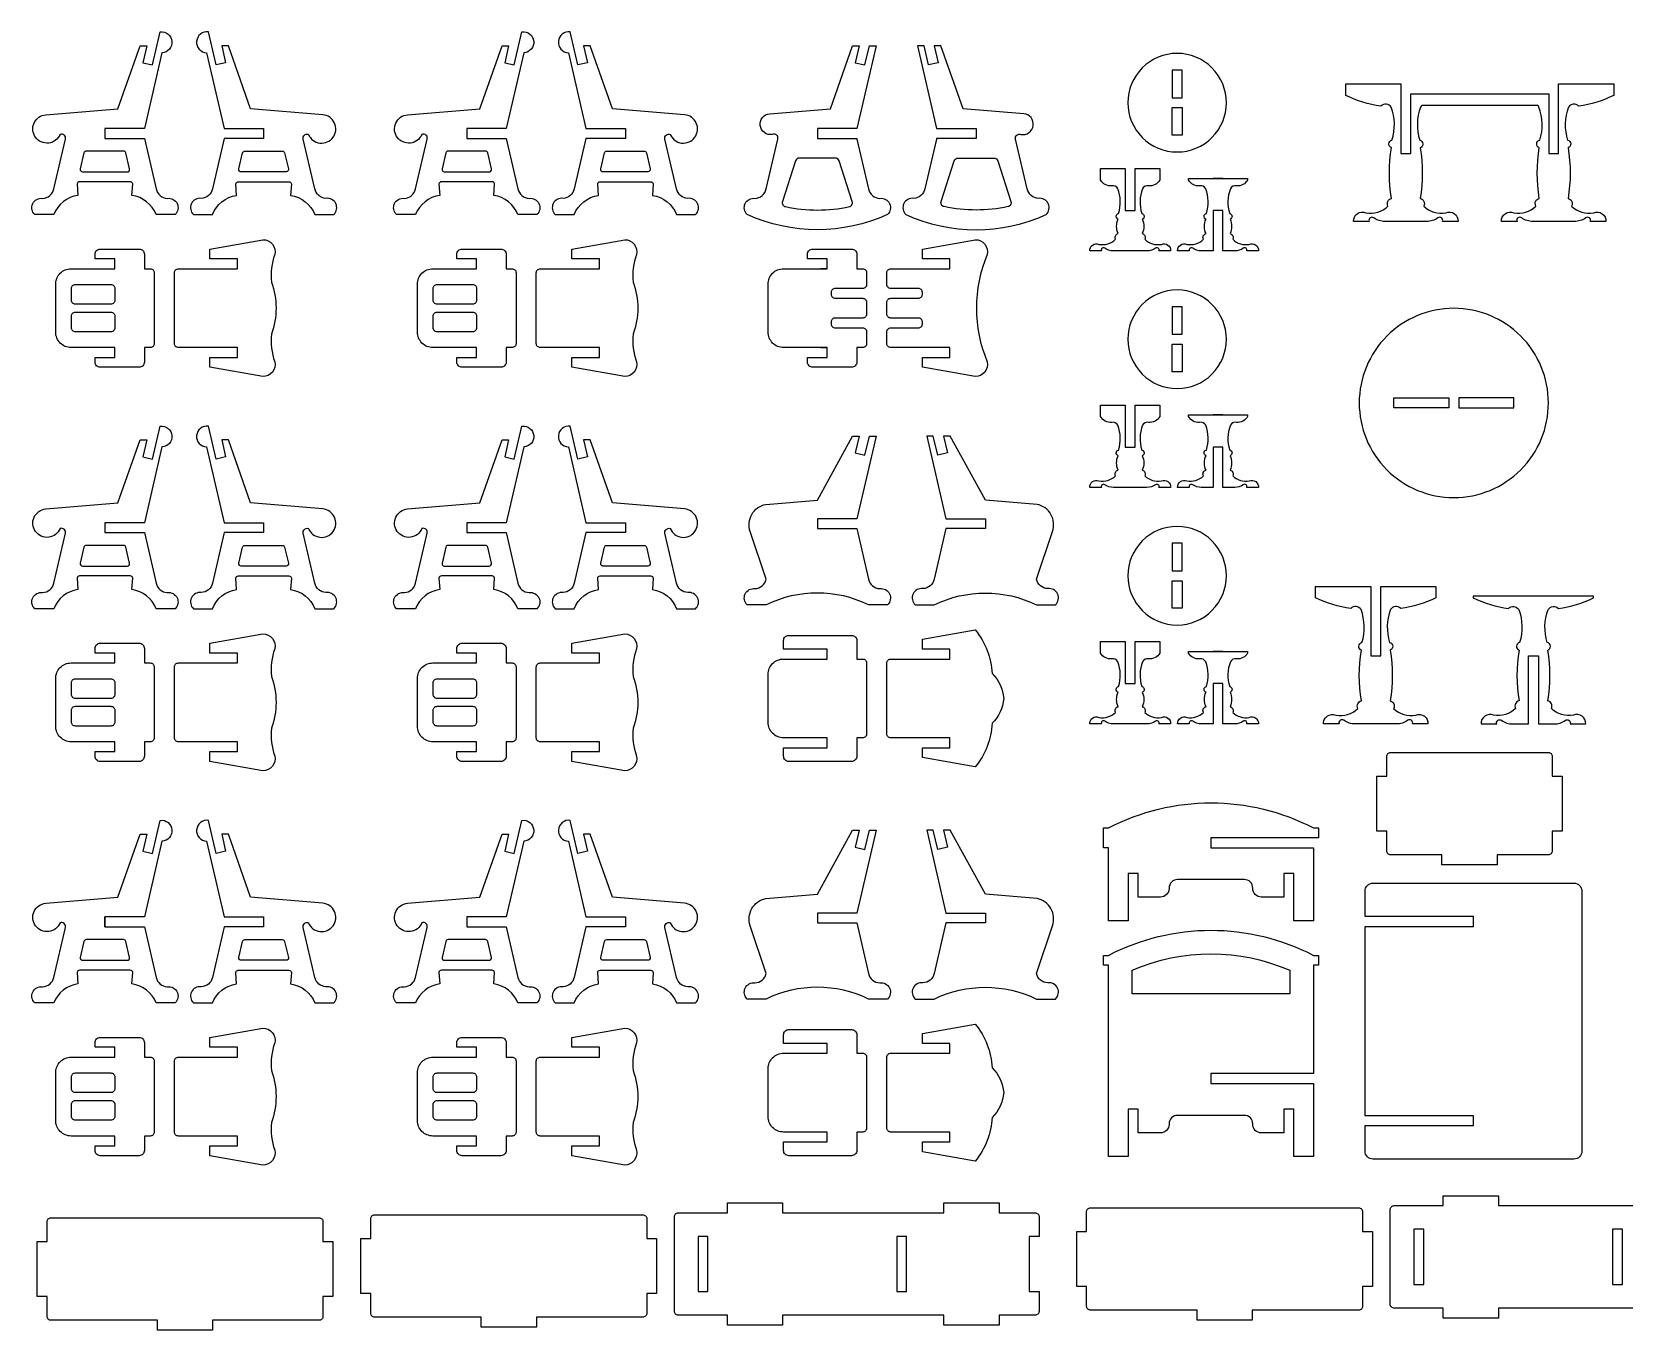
# Model space of a CAD drawing. Extents: x 4321 to 5337, y 1081 to 1720.
# Drawn here: x 4321.1 to 4805.8, y 1081.4 to 1476.6 of the extents above; entities that cross this region are included whole.
import ezdxf

# ---------------------------------------------------------------- set-up
doc = ezdxf.new("R2010")
doc.units = 0
doc.header["$MEASUREMENT"] = 0
doc.layers.add('LAYER1', color=18, linetype='CONTINUOUS')

msp = doc.modelspace()

# ---------------------------------------------------------------- linework, layer by layer
at = {"layer": 'LAYER1'}
for points in [[(4343.34, 1445.68), (4343.34, 1444.18), (4355.34, 1444.18), (4358.91, 1428.79, 0.343544), (4362.32, 1425.92, -0.729626), (4364.7, 1420.99), (4358.91, 1420.99, 0.693778), (4358.91, 1420.99, 0.271498), (4351.55, 1426.82), (4351.78, 1430.31, 0.394231), (4351.06, 1430.98), (4335.61, 1430.98, 0.394231), (4334.9, 1430.31), (4335.12, 1426.82, 0.271498), (4327.77, 1420.99), (4321.98, 1420.99, -0.729626), (4324.35, 1425.92, 0.343544), (4327.77, 1428.79), (4331.29, 1443.96, 0.616854), (4329.69, 1445.4, -0.585378), (4322.2, 1444.5, -0.585378), (4325.33, 1451.37), (4347.3, 1453.21), (4354.08, 1472.38), (4356.09, 1472.38), (4354.89, 1467.21), (4357.82, 1466.53), (4360.15, 1476.58, -0.427759), (4363.73, 1473.7, -0.427759), (4360.69, 1470.25), (4355.34, 1447.18), (4343.34, 1447.18)], [(4391.64, 1445.68), (4391.64, 1444.18), (4379.64, 1444.18), (4376.07, 1428.79, -0.343544), (4372.65, 1425.92, 0.729626), (4370.28, 1420.99), (4376.07, 1420.99, -0.693778), (4376.07, 1420.99, -0.271498), (4383.42, 1426.82), (4383.2, 1430.31, -0.394231), (4383.91, 1430.98), (4399.36, 1430.98, -0.394231), (4400.08, 1430.31), (4399.85, 1426.82, -0.271498), (4407.21, 1420.99), (4413, 1420.99, 0.729626), (4410.62, 1425.92, -0.343544), (4407.21, 1428.79), (4403.69, 1443.96, -0.616854), (4405.28, 1445.4, 0.585378), (4412.78, 1444.5, 0.585378), (4409.64, 1451.37), (4387.67, 1453.21), (4380.9, 1472.38), (4378.88, 1472.38), (4380.08, 1467.21), (4377.16, 1466.53), (4374.83, 1476.58, 0.427759), (4371.24, 1473.7, 0.427759), (4374.28, 1470.25), (4379.64, 1447.18), (4391.64, 1447.18)], [(4453.46, 1445.68), (4453.46, 1444.18), (4465.46, 1444.18), (4469.03, 1428.79, 0.343544), (4472.44, 1425.92, -0.729626), (4474.82, 1420.99), (4469.03, 1420.99, 0.693778), (4469.03, 1420.99, 0.271498), (4461.67, 1426.82), (4461.9, 1430.31, 0.394231), (4461.18, 1430.98), (4445.74, 1430.98, 0.394231), (4445.02, 1430.31), (4445.24, 1426.82, 0.271498), (4437.89, 1420.99), (4432.1, 1420.99, -0.729626), (4434.47, 1425.92, 0.343544), (4437.89, 1428.79), (4441.41, 1443.96, 0.616854), (4439.81, 1445.4, -0.585378), (4432.32, 1444.5, -0.585378), (4435.45, 1451.37), (4457.42, 1453.21), (4464.2, 1472.38), (4466.21, 1472.38), (4465.01, 1467.21), (4467.94, 1466.53), (4470.27, 1476.58, -0.427759), (4473.85, 1473.7, -0.427759), (4470.82, 1470.25), (4465.46, 1447.18), (4453.46, 1447.18)], [(4501.76, 1445.68), (4501.76, 1444.18), (4489.76, 1444.18), (4486.19, 1428.79, -0.343544), (4482.77, 1425.92, 0.729626), (4480.4, 1420.99), (4486.19, 1420.99, -0.693778), (4486.19, 1420.99, -0.271498), (4493.54, 1426.82), (4493.32, 1430.31, -0.394231), (4494.04, 1430.98), (4509.48, 1430.98, -0.394231), (4510.2, 1430.31), (4509.97, 1426.82, -0.271498), (4517.33, 1420.99), (4523.12, 1420.99, 0.729626), (4520.74, 1425.92, -0.343544), (4517.33, 1428.79), (4513.81, 1443.96, -0.616854), (4515.4, 1445.4, 0.585378), (4522.9, 1444.5, 0.585378), (4519.76, 1451.37), (4497.79, 1453.21), (4491.02, 1472.38), (4489, 1472.38), (4490.2, 1467.21), (4487.28, 1466.53), (4484.95, 1476.58, 0.427759), (4481.36, 1473.7, 0.427759), (4484.4, 1470.25), (4489.76, 1447.18), (4501.76, 1447.18)], [(4581.55, 1420.99, -0.216684), (4538.84, 1420.99, -0.729626), (4541.21, 1425.92, 0.343544), (4544.62, 1428.79), (4548.15, 1443.96, 0.616854), (4546.55, 1445.4, -0.432644), (4542.79, 1448.07, -0.432644), (4545.69, 1451.66), (4564.16, 1453.21), (4570.94, 1472.38), (4572.95, 1472.38), (4571.75, 1467.21), (4574.67, 1466.53), (4576.03, 1472.38), (4578.05, 1472.38), (4572.2, 1447.18), (4560.2, 1447.18), (4560.2, 1444.18), (4572.21, 1444.18, 0.04526), (4572.25, 1443.96), (4575.77, 1428.79, 0.343544), (4579.18, 1425.92, -0.729626)], [(4587.14, 1420.99, 0.216684), (4629.85, 1420.99, 0.729626), (4627.48, 1425.92, -0.343544), (4624.07, 1428.79), (4620.55, 1443.96, -0.616854), (4622.14, 1445.4, 0.432644), (4625.9, 1448.07, 0.432644), (4623, 1451.66), (4604.53, 1453.21), (4597.76, 1472.38), (4595.74, 1472.38), (4596.94, 1467.21), (4594.02, 1466.53), (4592.66, 1472.38), (4590.65, 1472.38), (4596.5, 1447.18), (4608.5, 1447.18), (4608.5, 1444.18), (4596.49, 1444.18, -0.04526), (4596.45, 1443.96), (4592.92, 1428.79, -0.343544), (4589.51, 1425.92, 0.729626)], [(4669.71, 1470.04, 0.414214), (4654.71, 1455.04, 0.414214), (4669.71, 1440.04, 0.414214), (4684.71, 1455.04, 0.414214)], [(4779.44, 1454.15), (4744.22, 1454.15, 0.076649), (4743.82, 1453.69, 0.169376), (4743.55, 1443.66, -0.755968), (4743.71, 1441.35, -0.0823), (4743.71, 1425.9, -0.497317), (4744.77, 1423.58, 0.242348), (4751.5, 1421.52, -0.570657), (4755.23, 1418.87), (4750.49, 1418.87, 0.75881), (4749.07, 1419.99, -0.158853), (4745.63, 1418.87), (4733.03, 1418.87, -0.158853), (4729.59, 1419.99, 0.75881), (4728.17, 1418.87), (4723.43, 1418.87, -0.570657), (4727.16, 1421.52, 0.242348), (4733.89, 1423.58, -0.497317), (4734.95, 1425.9, -0.0823), (4734.95, 1441.35, -0.755968), (4735.11, 1443.66, 0.169376), (4734.84, 1453.69, 0.480983), (4731.73, 1454.02, -0.082494), (4721.03, 1457.27), (4721.03, 1460.75), (4737.83, 1460.75), (4737.83, 1439.57), (4740.83, 1439.57), (4740.83, 1457.75), (4782.83, 1457.75), (4782.83, 1439.57), (4785.83, 1439.57), (4785.83, 1460.75), (4802.63, 1460.75), (4802.63, 1457.27, -0.082494), (4791.93, 1454.02, 0.480983), (4788.82, 1453.69, 0.169376), (4788.55, 1443.66, -0.755968), (4788.71, 1441.35, -0.0823), (4788.71, 1425.9, -0.497317), (4789.77, 1423.58, 0.242348), (4796.5, 1421.52, -0.570657), (4800.23, 1418.87), (4795.49, 1418.87, 0.75881), (4794.07, 1419.99, -0.158853), (4790.63, 1418.87), (4778.03, 1418.87, -0.158853), (4774.59, 1419.99, 0.75881), (4773.17, 1418.87), (4768.43, 1418.87, -0.570657), (4772.16, 1421.52, 0.242348), (4778.89, 1423.58, -0.497317), (4779.95, 1425.9, -0.0823), (4779.95, 1441.35, -0.755968), (4780.11, 1443.66, 0.169376), (4779.84, 1453.69, 0.076649)], [(4343.34, 1440.29), (4337.65, 1440.29, 0.348878), (4336.95, 1439.73), (4335.82, 1434.86, 0.482714), (4336.52, 1433.98), (4350.15, 1433.98, 0.216532), (4350.7, 1434.22, 0.240993), (4350.86, 1434.86), (4349.72, 1439.73, 0.348878), (4349.02, 1440.29)], [(4391.64, 1440.29), (4397.32, 1440.29, -0.348878), (4398.02, 1439.73), (4399.16, 1434.86, -0.482714), (4398.45, 1433.98), (4384.82, 1433.98, -0.216532), (4384.28, 1434.22, -0.240993), (4384.12, 1434.86), (4385.25, 1439.73, -0.348878), (4385.95, 1440.29)], [(4453.46, 1440.29), (4447.77, 1440.29, 0.348878), (4447.07, 1439.73), (4445.94, 1434.86, 0.482714), (4446.64, 1433.98), (4460.28, 1433.98, 0.216532), (4460.82, 1434.22, 0.240993), (4460.98, 1434.86), (4459.84, 1439.73, 0.348878), (4459.14, 1440.29)], [(4501.76, 1440.29), (4507.44, 1440.29, -0.348878), (4508.15, 1439.73), (4509.28, 1434.86, -0.482714), (4508.58, 1433.98), (4494.94, 1433.98, -0.216532), (4494.4, 1434.22, -0.240993), (4494.24, 1434.86), (4495.37, 1439.73, -0.348878), (4496.07, 1440.29)], [(4570.81, 1424.95), (4566.83, 1437.34, 0.325785), (4565.69, 1438.18), (4554.71, 1438.18, 0.325785), (4553.56, 1437.34), (4549.58, 1424.95, 0.442618), (4550.47, 1423.41, 0.107932), (4569.93, 1423.41, 0.442618)], [(4597.88, 1424.95), (4601.86, 1437.34, -0.325785), (4603.01, 1438.18), (4613.99, 1438.18, -0.325785), (4615.13, 1437.34), (4619.11, 1424.95, -0.442618), (4618.23, 1423.41, -0.107932), (4598.77, 1423.41, -0.442618)], [(4664.42, 1431.52, -0.301445), (4661.03, 1429.72, 0.346418), (4659.16, 1428.84, 0.169376), (4658.95, 1421.32, -0.755968), (4659.08, 1419.59, -0.217136), (4659.08, 1415.19, -0.497317), (4659.87, 1413.45, 0.242348), (4664.92, 1411.91, -0.570657), (4667.72, 1409.92), (4664.16, 1409.92, 0.75881), (4663.1, 1410.76, -0.158853), (4660.52, 1409.92), (4650.32, 1409.92, -0.158853), (4647.73, 1410.76, 0.75881), (4646.67, 1409.92), (4643.12, 1409.92, -0.570657), (4645.91, 1411.91, 0.242348), (4650.96, 1413.45, -0.497317), (4651.75, 1415.19, -0.217136), (4651.75, 1419.59, -0.755968), (4651.88, 1421.32, 0.169376), (4651.67, 1428.84, 0.346418), (4649.8, 1429.72, -0.301445), (4646.42, 1431.52), (4646.42, 1435), (4653.92, 1435), (4653.92, 1422.22), (4656.92, 1422.22), (4656.92, 1435), (4664.42, 1435)], [(4691.16, 1431.52, -0.301445), (4687.78, 1429.72, 0.346418), (4685.91, 1428.84, 0.169376), (4685.7, 1421.32, -0.755968), (4685.82, 1419.59, -0.217136), (4685.82, 1415.19, -0.497317), (4686.62, 1413.45, 0.242348), (4691.67, 1411.91, -0.570657), (4694.46, 1409.92), (4690.91, 1409.92, 0.75881), (4689.85, 1410.76, -0.158853), (4687.26, 1409.92), (4683.66, 1409.92), (4683.66, 1422.22), (4680.66, 1422.22), (4680.66, 1409.92), (4677.06, 1409.92, -0.158853), (4674.48, 1410.76, 0.75881), (4673.42, 1409.92), (4669.86, 1409.92, -0.570657), (4672.66, 1411.91, 0.242348), (4677.71, 1413.45, -0.497317), (4678.5, 1415.19, -0.217136), (4678.5, 1419.59, -0.755968), (4678.63, 1421.32, 0.169376), (4678.42, 1428.84, 0.346418), (4676.55, 1429.72, -0.301445), (4673.16, 1431.52), (4673.16, 1432), (4691.16, 1432)], [(4333.05, 1404.5), (4346.34, 1404.5), (4346.34, 1407.5), (4340.34, 1407.5), (4340.34, 1408.93, -0.414214), (4341.91, 1410.5), (4353.77, 1410.5, -0.414214), (4355.34, 1408.93), (4355.34, 1404.5), (4357.14, 1404.5, -0.414214), (4358.34, 1403.3), (4358.34, 1381.7, -0.414214), (4357.14, 1380.5), (4355.34, 1380.5), (4355.34, 1376.08, -0.414214), (4353.77, 1374.5), (4341.91, 1374.5, -0.414214), (4340.34, 1376.08), (4340.34, 1377.5), (4346.34, 1377.5), (4346.34, 1380.5), (4333.05, 1380.5, -0.414214), (4328.34, 1385.22), (4328.34, 1399.79, -0.414214)], [(4364.51, 1392.5), (4364.51, 1403.3, -0.414214), (4365.71, 1404.5), (4383.71, 1404.5), (4383.71, 1407.5), (4375.31, 1407.5), (4375.31, 1410.5), (4391.43, 1413.34, -0.480696), (4395.03, 1408.84, 0.114725), (4394, 1400.4, -0.088383), (4395.42, 1392.5, -0.088383), (4394, 1384.61, 0.114725), (4395.03, 1376.17, -0.480696), (4391.43, 1371.67), (4375.31, 1374.51), (4375.31, 1377.51), (4383.71, 1377.51), (4383.71, 1380.5), (4365.71, 1380.5, -0.414214), (4364.51, 1381.7)], [(4443.17, 1404.5), (4456.46, 1404.5), (4456.46, 1407.5), (4450.46, 1407.5), (4450.46, 1408.93, -0.414214), (4452.03, 1410.5), (4463.89, 1410.5, -0.414214), (4465.46, 1408.93), (4465.46, 1404.5), (4467.26, 1404.5, -0.414214), (4468.46, 1403.3), (4468.46, 1381.7, -0.414214), (4467.26, 1380.5), (4465.46, 1380.5), (4465.46, 1376.08, -0.414214), (4463.89, 1374.5), (4452.03, 1374.5, -0.414214), (4450.46, 1376.08), (4450.46, 1377.5), (4456.46, 1377.5), (4456.46, 1380.5), (4443.17, 1380.5, -0.414214), (4438.46, 1385.22), (4438.46, 1399.79, -0.414214)], [(4474.63, 1392.5), (4474.63, 1403.3, -0.414214), (4475.83, 1404.5), (4493.83, 1404.5), (4493.83, 1407.5), (4485.43, 1407.5), (4485.43, 1410.5), (4501.55, 1413.34, -0.480696), (4505.15, 1408.84, 0.114725), (4504.12, 1400.4, -0.088383), (4505.54, 1392.5, -0.088383), (4504.12, 1384.61, 0.114725), (4505.15, 1376.17, -0.480696), (4501.55, 1371.67), (4485.43, 1374.51), (4485.43, 1377.51), (4493.83, 1377.51), (4493.83, 1380.5), (4475.83, 1380.5, -0.414214), (4474.63, 1381.7)], [(4575.2, 1403.3), (4575.2, 1399.7, -0.414214), (4574, 1398.5), (4565.6, 1398.5, 0.414214), (4564.4, 1397.3), (4564.4, 1396.7, 0.414214), (4565.6, 1395.5), (4574, 1395.5, -0.414214), (4575.2, 1394.3), (4575.2, 1392.5), (4575.2, 1390.7, -0.414214), (4574, 1389.5), (4565.6, 1389.5, 0.414214), (4564.4, 1388.3), (4564.4, 1387.7, 0.414214), (4565.6, 1386.5), (4574, 1386.5, -0.414214), (4575.2, 1385.3), (4575.2, 1381.7, -0.414214), (4574, 1380.5), (4572.2, 1380.5), (4572.2, 1376.08, -0.414214), (4570.63, 1374.5), (4558.77, 1374.5, -0.414214), (4557.2, 1376.08), (4557.2, 1377.5), (4563.2, 1377.5), (4563.2, 1380.5), (4549.91, 1380.5, -0.414214), (4545.2, 1385.22), (4545.2, 1399.79, -0.414214), (4549.91, 1404.5), (4563.2, 1404.5), (4563.2, 1407.5), (4557.2, 1407.5), (4557.2, 1408.93, -0.414214), (4558.77, 1410.5), (4570.63, 1410.5, -0.414214), (4572.2, 1408.93), (4572.2, 1404.5), (4574, 1404.5, -0.414214)], [(4611.89, 1376.17, -0.480696), (4608.28, 1371.67), (4592.16, 1374.51), (4592.16, 1377.51), (4600.56, 1377.51), (4600.56, 1380.5), (4582.56, 1380.5, -0.414214), (4581.36, 1381.7), (4581.36, 1385.3, -0.414214), (4582.56, 1386.5), (4590.96, 1386.5, 0.414214), (4592.16, 1387.7), (4592.16, 1388.3, 0.414214), (4590.96, 1389.5), (4582.56, 1389.5, -0.414214), (4581.36, 1390.7), (4581.36, 1392.5), (4581.36, 1394.3, -0.414214), (4582.56, 1395.5), (4590.96, 1395.5, 0.414214), (4592.16, 1396.7), (4592.16, 1397.3, 0.414214), (4590.96, 1398.5), (4582.56, 1398.5, -0.414214), (4581.36, 1399.7), (4581.36, 1403.3, -0.414214), (4582.56, 1404.5), (4600.56, 1404.5), (4600.56, 1407.5), (4592.16, 1407.5), (4592.16, 1410.5), (4608.28, 1413.34, -0.480696), (4611.89, 1408.84, 0.200144)], [(4346.34, 1398.5), (4346.34, 1394.9, -0.414214), (4345.14, 1393.7), (4334.34, 1393.7, -0.414214), (4333.14, 1394.9), (4333.14, 1398.5, -0.414214), (4334.34, 1399.7), (4345.14, 1399.7, -0.414214)], [(4456.46, 1398.5), (4456.46, 1394.9, -0.414214), (4455.26, 1393.7), (4444.46, 1393.7, -0.414214), (4443.26, 1394.9), (4443.26, 1398.5, -0.414214), (4444.46, 1399.7), (4455.26, 1399.7, -0.414214)], [(4669.71, 1398.04, 0.414214), (4654.71, 1383.04, 0.414214), (4669.71, 1368.04, 0.414214), (4684.71, 1383.04, 0.414214)], [(4346.34, 1390.1), (4346.34, 1386.5, -0.414214), (4345.14, 1385.3), (4334.34, 1385.3, -0.414214), (4333.14, 1386.5), (4333.14, 1390.1, -0.414214), (4334.34, 1391.3), (4345.14, 1391.3, -0.414214)], [(4456.46, 1390.1), (4456.46, 1386.5, -0.414214), (4455.26, 1385.3), (4444.46, 1385.3, -0.414214), (4443.26, 1386.5), (4443.26, 1390.1, -0.414214), (4444.46, 1391.3), (4455.26, 1391.3, -0.414214)], [(4753.93, 1392.45, 0.414214), (4725.13, 1363.65, 0.414214), (4753.93, 1334.85, 0.414214), (4782.73, 1363.65, 0.414214)], [(4664.42, 1359.52, -0.301445), (4661.03, 1357.72, 0.346418), (4659.16, 1356.84, 0.169376), (4658.95, 1349.32, -0.755968), (4659.08, 1347.59, -0.217136), (4659.08, 1343.19, -0.497317), (4659.87, 1341.45, 0.242348), (4664.92, 1339.91, -0.570657), (4667.72, 1337.92), (4664.16, 1337.92, 0.75881), (4663.1, 1338.76, -0.158853), (4660.52, 1337.92), (4650.32, 1337.92, -0.158853), (4647.73, 1338.76, 0.75881), (4646.67, 1337.92), (4643.12, 1337.92, -0.570657), (4645.91, 1339.91, 0.242348), (4650.96, 1341.45, -0.497317), (4651.75, 1343.19, -0.217136), (4651.75, 1347.59, -0.755968), (4651.88, 1349.32, 0.169376), (4651.67, 1356.84, 0.346418), (4649.8, 1357.72, -0.301445), (4646.42, 1359.52), (4646.42, 1363), (4653.92, 1363), (4653.92, 1350.22), (4656.92, 1350.22), (4656.92, 1363), (4664.42, 1363)], [(4691.16, 1359.52, -0.301445), (4687.78, 1357.72, 0.346418), (4685.91, 1356.84, 0.169376), (4685.7, 1349.32, -0.755968), (4685.82, 1347.59, -0.217136), (4685.82, 1343.19, -0.497317), (4686.62, 1341.45, 0.242348), (4691.67, 1339.91, -0.570657), (4694.46, 1337.92), (4690.91, 1337.92, 0.75881), (4689.85, 1338.76, -0.158853), (4687.26, 1337.92), (4683.66, 1337.92), (4683.66, 1350.22), (4680.66, 1350.22), (4680.66, 1337.92), (4677.06, 1337.92, -0.158853), (4674.48, 1338.76, 0.75881), (4673.42, 1337.92), (4669.86, 1337.92, -0.570657), (4672.66, 1339.91, 0.242348), (4677.71, 1341.45, -0.497317), (4678.5, 1343.19, -0.217136), (4678.5, 1347.59, -0.755968), (4678.63, 1349.32, 0.169376), (4678.42, 1356.84, 0.346418), (4676.55, 1357.72, -0.301445), (4673.16, 1359.52), (4673.16, 1360), (4691.16, 1360)], [(4343.34, 1325.68), (4343.34, 1324.18), (4355.34, 1324.18), (4358.91, 1308.79, 0.343544), (4362.32, 1305.92, -0.729626), (4364.7, 1300.99), (4358.91, 1300.99, 0.693778), (4358.91, 1300.99, 0.271498), (4351.55, 1306.82), (4351.78, 1310.31, 0.394231), (4351.06, 1310.98), (4335.61, 1310.98, 0.394231), (4334.9, 1310.31), (4335.12, 1306.82, 0.271498), (4327.77, 1300.99), (4321.98, 1300.99, -0.729626), (4324.35, 1305.92, 0.343544), (4327.77, 1308.79), (4331.29, 1323.96, 0.616854), (4329.69, 1325.4, -0.585378), (4322.2, 1324.5, -0.585378), (4325.33, 1331.37), (4347.3, 1333.21), (4354.08, 1352.38), (4356.09, 1352.38), (4354.89, 1347.21), (4357.82, 1346.53), (4360.15, 1356.58, -0.427759), (4363.73, 1353.7, -0.427759), (4360.69, 1350.25), (4355.34, 1327.18), (4343.34, 1327.18)], [(4391.64, 1325.68), (4391.64, 1324.18), (4379.64, 1324.18), (4376.07, 1308.79, -0.343544), (4372.65, 1305.92, 0.729626), (4370.28, 1300.99), (4376.07, 1300.99, -0.693778), (4376.07, 1300.99, -0.271498), (4383.42, 1306.82), (4383.2, 1310.31, -0.394231), (4383.91, 1310.98), (4399.36, 1310.98, -0.394231), (4400.08, 1310.31), (4399.85, 1306.82, -0.271498), (4407.21, 1300.99), (4413, 1300.99, 0.729626), (4410.62, 1305.92, -0.343544), (4407.21, 1308.79), (4403.69, 1323.96, -0.616854), (4405.28, 1325.4, 0.585378), (4412.78, 1324.5, 0.585378), (4409.64, 1331.37), (4387.67, 1333.21), (4380.9, 1352.38), (4378.88, 1352.38), (4380.08, 1347.21), (4377.16, 1346.53), (4374.83, 1356.58, 0.427759), (4371.24, 1353.7, 0.427759), (4374.28, 1350.25), (4379.64, 1327.18), (4391.64, 1327.18)], [(4453.46, 1325.68), (4453.46, 1324.18), (4465.46, 1324.18), (4469.03, 1308.79, 0.343544), (4472.44, 1305.92, -0.729626), (4474.82, 1300.99), (4469.03, 1300.99, 0.693778), (4469.03, 1300.99, 0.271498), (4461.67, 1306.82), (4461.9, 1310.31, 0.394231), (4461.18, 1310.98), (4445.74, 1310.98, 0.394231), (4445.02, 1310.31), (4445.24, 1306.82, 0.271498), (4437.89, 1300.99), (4432.1, 1300.99, -0.729626), (4434.47, 1305.92, 0.343544), (4437.89, 1308.79), (4441.41, 1323.96, 0.616854), (4439.81, 1325.4, -0.585378), (4432.32, 1324.5, -0.585378), (4435.45, 1331.37), (4457.42, 1333.21), (4464.2, 1352.38), (4466.21, 1352.38), (4465.01, 1347.21), (4467.94, 1346.53), (4470.27, 1356.58, -0.427759), (4473.85, 1353.7, -0.427759), (4470.82, 1350.25), (4465.46, 1327.18), (4453.46, 1327.18)], [(4501.76, 1325.68), (4501.76, 1324.18), (4489.76, 1324.18), (4486.19, 1308.79, -0.343544), (4482.77, 1305.92, 0.729626), (4480.4, 1300.99), (4486.19, 1300.99, -0.693778), (4486.19, 1300.99, -0.271498), (4493.54, 1306.82), (4493.32, 1310.31, -0.394231), (4494.04, 1310.98), (4509.48, 1310.98, -0.394231), (4510.2, 1310.31), (4509.97, 1306.82, -0.271498), (4517.33, 1300.99), (4523.12, 1300.99, 0.729626), (4520.74, 1305.92, -0.343544), (4517.33, 1308.79), (4513.81, 1323.96, -0.616854), (4515.4, 1325.4, 0.585378), (4522.9, 1324.5, 0.585378), (4519.76, 1331.37), (4497.79, 1333.21), (4491.02, 1352.38), (4489, 1352.38), (4490.2, 1347.21), (4487.28, 1346.53), (4484.95, 1356.58, 0.427759), (4481.36, 1353.7, 0.427759), (4484.4, 1350.25), (4489.76, 1327.18), (4501.76, 1327.18)], [(4560.2, 1326.88), (4560.2, 1325.38), (4572.2, 1325.38), (4575.77, 1309.99, 0.343544), (4579.18, 1307.12, -0.729626), (4581.55, 1302.19), (4575.77, 1302.19, 0.230289), (4544.62, 1302.19), (4538.84, 1302.19, -0.729626), (4541.21, 1307.12, 0.343544), (4544.62, 1309.99), (4539.77, 1324.52, -0.456332), (4544.46, 1332.76), (4560.2, 1334.08), (4570.94, 1353.58), (4572.95, 1353.58), (4571.75, 1348.41), (4574.67, 1347.73), (4576.03, 1353.58), (4578.05, 1353.58), (4572.2, 1328.38), (4560.2, 1328.38)], [(4611.33, 1326.88), (4611.33, 1325.38), (4599.33, 1325.38), (4595.75, 1309.99, -0.343544), (4592.34, 1307.12, 0.729626), (4589.97, 1302.19), (4595.75, 1302.19, -0.230289), (4626.9, 1302.19), (4632.68, 1302.19, 0.729626), (4630.31, 1307.12, -0.343544), (4626.9, 1309.99), (4631.76, 1324.52, 0.456332), (4627.07, 1332.76), (4611.33, 1334.08), (4600.59, 1353.58), (4598.57, 1353.58), (4599.77, 1348.41), (4596.85, 1347.73), (4595.49, 1353.58), (4593.48, 1353.58), (4599.33, 1328.38), (4611.33, 1328.38)], [(4669.71, 1326.04, 0.414214), (4654.71, 1311.04, 0.414214), (4669.71, 1296.04, 0.414214), (4684.71, 1311.04, 0.414214)], [(4343.34, 1320.29), (4337.65, 1320.29, 0.348878), (4336.95, 1319.73), (4335.82, 1314.86, 0.482714), (4336.52, 1313.98), (4350.15, 1313.98, 0.216532), (4350.7, 1314.22, 0.240993), (4350.86, 1314.86), (4349.72, 1319.73, 0.348878), (4349.02, 1320.29)], [(4391.64, 1320.29), (4397.32, 1320.29, -0.348878), (4398.02, 1319.73), (4399.16, 1314.86, -0.482714), (4398.45, 1313.98), (4384.82, 1313.98, -0.216532), (4384.28, 1314.22, -0.240993), (4384.12, 1314.86), (4385.25, 1319.73, -0.348878), (4385.95, 1320.29)], [(4453.46, 1320.29), (4447.77, 1320.29, 0.348878), (4447.07, 1319.73), (4445.94, 1314.86, 0.482714), (4446.64, 1313.98), (4460.28, 1313.98, 0.216532), (4460.82, 1314.22, 0.240993), (4460.98, 1314.86), (4459.84, 1319.73, 0.348878), (4459.14, 1320.29)], [(4501.76, 1320.29), (4507.44, 1320.29, -0.348878), (4508.15, 1319.73), (4509.28, 1314.86, -0.482714), (4508.58, 1313.98), (4494.94, 1313.98, -0.216532), (4494.4, 1314.22, -0.240993), (4494.24, 1314.86), (4495.37, 1319.73, -0.348878), (4496.07, 1320.29)], [(4748.47, 1304.32, -0.082494), (4737.77, 1301.07, 0.480983), (4734.66, 1300.74, 0.169376), (4734.39, 1290.72, -0.755968), (4734.55, 1288.41, -0.0823), (4734.55, 1272.95, -0.497317), (4735.62, 1270.63, 0.242348), (4742.34, 1268.57, -0.570657), (4746.07, 1265.92), (4741.34, 1265.92, 0.75881), (4739.91, 1267.04, -0.158853), (4736.47, 1265.92), (4723.87, 1265.92, -0.158853), (4720.43, 1267.04, 0.75881), (4719.01, 1265.92), (4714.27, 1265.92, -0.570657), (4718, 1268.57, 0.242348), (4724.73, 1270.63, -0.497317), (4725.79, 1272.95, -0.0823), (4725.79, 1288.41, -0.755968), (4725.96, 1290.72, 0.169376), (4725.68, 1300.74, 0.480983), (4722.57, 1301.07, -0.082494), (4711.87, 1304.32), (4711.87, 1307.8), (4728.67, 1307.8), (4728.67, 1286.62), (4731.67, 1286.62), (4731.67, 1307.8), (4748.47, 1307.8)], [(4796.47, 1304.32), (4796.47, 1304.8), (4759.87, 1304.8), (4759.87, 1304.32, 0.082494), (4770.57, 1301.07, -0.480983), (4773.68, 1300.74, -0.169376), (4773.96, 1290.72, 0.755968), (4773.79, 1288.41, 0.0823), (4773.79, 1272.95, 0.497317), (4772.73, 1270.63, -0.242348), (4766, 1268.57, 0.570657), (4762.27, 1265.92), (4767.01, 1265.92, -0.75881), (4768.43, 1267.04, 0.158853), (4771.87, 1265.92), (4776.67, 1265.92), (4776.67, 1286.62), (4779.67, 1286.62), (4779.67, 1265.92), (4784.47, 1265.92, 0.158853), (4787.91, 1267.04, -0.75881), (4789.34, 1265.92), (4794.07, 1265.92, 0.570657), (4790.34, 1268.57, -0.242348), (4783.62, 1270.63, 0.497317), (4782.55, 1272.95, 0.0823), (4782.55, 1288.41, 0.755968), (4782.39, 1290.72, -0.169376), (4782.66, 1300.74, -0.480983), (4785.77, 1301.07, 0.082494)], [(4608.28, 1252.87), (4592.16, 1255.71), (4592.16, 1258.71), (4600.56, 1258.71), (4600.56, 1261.7), (4582.56, 1261.7, -0.414214), (4581.36, 1262.9), (4581.36, 1273.7), (4581.36, 1284.5, -0.414214), (4582.56, 1285.7), (4600.56, 1285.7), (4600.56, 1288.7), (4592.16, 1288.7), (4592.16, 1291.7), (4608.28, 1294.54, -0.157436), (4613.37, 1281.26, -0.191506), (4616.91, 1273.7, -0.191506), (4613.37, 1266.15, -0.157436)], [(4333.05, 1284.5), (4346.34, 1284.5), (4346.34, 1287.5), (4340.34, 1287.5), (4340.34, 1288.93, -0.414214), (4341.91, 1290.5), (4353.77, 1290.5, -0.414214), (4355.34, 1288.93), (4355.34, 1284.5), (4357.14, 1284.5, -0.414214), (4358.34, 1283.3), (4358.34, 1261.7, -0.414214), (4357.14, 1260.5), (4355.34, 1260.5), (4355.34, 1256.08, -0.414214), (4353.77, 1254.5), (4341.91, 1254.5, -0.414214), (4340.34, 1256.08), (4340.34, 1257.5), (4346.34, 1257.5), (4346.34, 1260.5), (4333.05, 1260.5, -0.414214), (4328.34, 1265.22), (4328.34, 1279.79, -0.414214)], [(4364.51, 1272.5), (4364.51, 1283.3, -0.414214), (4365.71, 1284.5), (4383.71, 1284.5), (4383.71, 1287.5), (4375.31, 1287.5), (4375.31, 1290.5), (4391.43, 1293.34, -0.480696), (4395.03, 1288.84, 0.114725), (4394, 1280.4, -0.088383), (4395.42, 1272.5, -0.088383), (4394, 1264.61, 0.114725), (4395.03, 1256.17, -0.480696), (4391.43, 1251.67), (4375.31, 1254.51), (4375.31, 1257.51), (4383.71, 1257.51), (4383.71, 1260.5), (4365.71, 1260.5, -0.414214), (4364.51, 1261.7)], [(4443.17, 1284.5), (4456.46, 1284.5), (4456.46, 1287.5), (4450.46, 1287.5), (4450.46, 1288.93, -0.414214), (4452.03, 1290.5), (4463.89, 1290.5, -0.414214), (4465.46, 1288.93), (4465.46, 1284.5), (4467.26, 1284.5, -0.414214), (4468.46, 1283.3), (4468.46, 1261.7, -0.414214), (4467.26, 1260.5), (4465.46, 1260.5), (4465.46, 1256.08, -0.414214), (4463.89, 1254.5), (4452.03, 1254.5, -0.414214), (4450.46, 1256.08), (4450.46, 1257.5), (4456.46, 1257.5), (4456.46, 1260.5), (4443.17, 1260.5, -0.414214), (4438.46, 1265.22), (4438.46, 1279.79, -0.414214)], [(4474.63, 1272.5), (4474.63, 1283.3, -0.414214), (4475.83, 1284.5), (4493.83, 1284.5), (4493.83, 1287.5), (4485.43, 1287.5), (4485.43, 1290.5), (4501.55, 1293.34, -0.480696), (4505.15, 1288.84, 0.114725), (4504.12, 1280.4, -0.088383), (4505.54, 1272.5, -0.088383), (4504.12, 1264.61, 0.114725), (4505.15, 1256.17, -0.480696), (4501.55, 1251.67), (4485.43, 1254.51), (4485.43, 1257.51), (4493.83, 1257.51), (4493.83, 1260.5), (4475.83, 1260.5, -0.414214), (4474.63, 1261.7)], [(4549.91, 1285.7), (4563.2, 1285.7), (4563.2, 1288.7), (4549.91, 1288.7), (4549.91, 1291.33, -0.414214), (4551.48, 1292.9), (4570.63, 1292.9, -0.414214), (4572.2, 1291.33), (4572.2, 1285.7), (4574, 1285.7, -0.414214), (4575.2, 1284.5), (4575.2, 1262.9, -0.414214), (4574, 1261.7), (4572.2, 1261.7), (4572.2, 1256.08, -0.414214), (4570.63, 1254.5), (4551.48, 1254.5, -0.414214), (4549.91, 1256.08), (4549.91, 1258.7), (4563.2, 1258.7), (4563.2, 1261.7), (4549.91, 1261.7, -0.414214), (4545.2, 1266.42), (4545.2, 1280.99, -0.414214)], [(4664.42, 1287.52, -0.301445), (4661.03, 1285.72, 0.346418), (4659.16, 1284.84, 0.169376), (4658.95, 1277.32, -0.755968), (4659.08, 1275.59, -0.217136), (4659.08, 1271.19, -0.497317), (4659.87, 1269.45, 0.242348), (4664.92, 1267.91, -0.570657), (4667.72, 1265.92), (4664.16, 1265.92, 0.75881), (4663.1, 1266.76, -0.158853), (4660.52, 1265.92), (4650.32, 1265.92, -0.158853), (4647.73, 1266.76, 0.75881), (4646.67, 1265.92), (4643.12, 1265.92, -0.570657), (4645.91, 1267.91, 0.242348), (4650.96, 1269.45, -0.497317), (4651.75, 1271.19, -0.217136), (4651.75, 1275.59, -0.755968), (4651.88, 1277.32, 0.169376), (4651.67, 1284.84, 0.346418), (4649.8, 1285.72, -0.301445), (4646.42, 1287.52), (4646.42, 1291), (4653.92, 1291), (4653.92, 1278.22), (4656.92, 1278.22), (4656.92, 1291), (4664.42, 1291)], [(4691.16, 1287.52, -0.301445), (4687.78, 1285.72, 0.346418), (4685.91, 1284.84, 0.169376), (4685.7, 1277.32, -0.755968), (4685.82, 1275.59, -0.217136), (4685.82, 1271.19, -0.497317), (4686.62, 1269.45, 0.242348), (4691.67, 1267.91, -0.570657), (4694.46, 1265.92), (4690.91, 1265.92, 0.75881), (4689.85, 1266.76, -0.158853), (4687.26, 1265.92), (4683.66, 1265.92), (4683.66, 1278.22), (4680.66, 1278.22), (4680.66, 1265.92), (4677.06, 1265.92, -0.158853), (4674.48, 1266.76, 0.75881), (4673.42, 1265.92), (4669.86, 1265.92, -0.570657), (4672.66, 1267.91, 0.242348), (4677.71, 1269.45, -0.497317), (4678.5, 1271.19, -0.217136), (4678.5, 1275.59, -0.755968), (4678.63, 1277.32, 0.169376), (4678.42, 1284.84, 0.346418), (4676.55, 1285.72, -0.301445), (4673.16, 1287.52), (4673.16, 1288), (4691.16, 1288)], [(4346.34, 1278.5), (4346.34, 1274.9, -0.414214), (4345.14, 1273.7), (4334.34, 1273.7, -0.414214), (4333.14, 1274.9), (4333.14, 1278.5, -0.414214), (4334.34, 1279.7), (4345.14, 1279.7, -0.414214)], [(4456.46, 1278.5), (4456.46, 1274.9, -0.414214), (4455.26, 1273.7), (4444.46, 1273.7, -0.414214), (4443.26, 1274.9), (4443.26, 1278.5, -0.414214), (4444.46, 1279.7), (4455.26, 1279.7, -0.414214)], [(4346.34, 1270.1), (4346.34, 1266.5, -0.414214), (4345.14, 1265.3), (4334.34, 1265.3, -0.414214), (4333.14, 1266.5), (4333.14, 1270.1, -0.414214), (4334.34, 1271.3), (4345.14, 1271.3, -0.414214)], [(4456.46, 1270.1), (4456.46, 1266.5, -0.414214), (4455.26, 1265.3), (4444.46, 1265.3, -0.414214), (4443.26, 1266.5), (4443.26, 1270.1, -0.414214), (4444.46, 1271.3), (4455.26, 1271.3, -0.414214)], [(4750.3, 1226.05), (4734.7, 1226.05, -0.414214), (4733.5, 1227.25), (4733.5, 1233.25), (4730.5, 1233.25), (4730.5, 1250.05), (4733.5, 1250.05), (4733.5, 1256.05, -0.414214), (4734.7, 1257.25), (4782.7, 1257.25, -0.414214), (4783.9, 1256.05), (4783.9, 1250.05), (4786.9, 1250.05), (4786.9, 1233.25), (4783.9, 1233.25), (4783.9, 1227.25, -0.414214), (4782.7, 1226.05), (4767.1, 1226.05), (4767.1, 1223.05), (4750.3, 1223.05)], [(4648.8, 1234.27, -0.244984), (4711.2, 1234.27), (4712.7, 1234.27), (4712.7, 1231.27), (4680, 1231.27), (4680, 1228.27), (4711.2, 1228.27), (4711.2, 1224.62), (4711.2, 1206.02), (4705.2, 1206.02), (4705.2, 1220.44), (4702.2, 1220.44), (4702.2, 1213.23), (4695.33, 1213.23, -0.414214), (4692.75, 1215.81), (4692.75, 1215.98, 0.414214), (4690.16, 1218.57), (4669.85, 1218.57, 0.414214), (4667.26, 1215.98), (4667.26, 1215.81, -0.414214), (4664.67, 1213.23), (4657.8, 1213.23), (4657.8, 1220.44), (4654.8, 1220.44), (4654.8, 1206.02), (4648.8, 1206.02), (4648.8, 1224.62), (4648.8, 1228.27), (4647.3, 1228.27), (4647.3, 1234.27)], [(4343.34, 1207.18), (4343.34, 1204.18), (4355.34, 1204.18), (4358.91, 1188.79, 0.343544), (4362.32, 1185.92, -0.729626), (4364.7, 1180.99), (4358.91, 1180.99, 0.693778), (4358.91, 1180.99, 0.271498), (4351.55, 1186.82), (4351.78, 1190.31, 0.394231), (4351.06, 1190.98), (4335.61, 1190.98, 0.394231), (4334.9, 1190.31), (4335.12, 1186.82, 0.271498), (4327.77, 1180.99), (4321.98, 1180.99, -0.729626), (4324.35, 1185.92, 0.343544), (4327.77, 1188.79), (4331.29, 1203.96, 0.616854), (4329.69, 1205.4, -0.585378), (4322.2, 1204.5, -0.585378), (4325.33, 1211.37), (4347.3, 1213.21), (4354.08, 1232.38), (4356.09, 1232.38), (4354.89, 1227.21), (4357.82, 1226.53), (4360.15, 1236.58, -0.427759), (4363.73, 1233.7, -0.427759), (4360.69, 1230.25), (4355.34, 1207.18), (4343.34, 1207.18), (4343.34, 1204.18)], [(4391.64, 1205.68), (4391.64, 1204.18), (4379.64, 1204.18), (4376.07, 1188.79, -0.343544), (4372.65, 1185.92, 0.729626), (4370.28, 1180.99), (4376.07, 1180.99, -0.693778), (4376.07, 1180.99, -0.271498), (4383.42, 1186.82), (4383.2, 1190.31, -0.394231), (4383.91, 1190.98), (4399.36, 1190.98, -0.394231), (4400.08, 1190.31), (4399.85, 1186.82, -0.271498), (4407.21, 1180.99), (4413, 1180.99, 0.729626), (4410.62, 1185.92, -0.343544), (4407.21, 1188.79), (4403.69, 1203.96, -0.616854), (4405.28, 1205.4, 0.585378), (4412.78, 1204.5, 0.585378), (4409.64, 1211.37), (4387.67, 1213.21), (4380.9, 1232.38), (4378.88, 1232.38), (4380.08, 1227.21), (4377.16, 1226.53), (4374.83, 1236.58, 0.427759), (4371.24, 1233.7, 0.427759), (4374.28, 1230.25), (4379.64, 1207.18), (4391.64, 1207.18)], [(4453.46, 1205.68), (4453.46, 1204.18), (4465.46, 1204.18), (4469.03, 1188.79, 0.343544), (4472.44, 1185.92, -0.729626), (4474.82, 1180.99), (4469.03, 1180.99, 0.693778), (4469.03, 1180.99, 0.271498), (4461.67, 1186.82), (4461.9, 1190.31, 0.394231), (4461.18, 1190.98), (4445.74, 1190.98, 0.394231), (4445.02, 1190.31), (4445.24, 1186.82, 0.271498), (4437.89, 1180.99), (4432.1, 1180.99, -0.729626), (4434.47, 1185.92, 0.343544), (4437.89, 1188.79), (4441.41, 1203.96, 0.616854), (4439.81, 1205.4, -0.585378), (4432.32, 1204.5, -0.585378), (4435.45, 1211.37), (4457.42, 1213.21), (4464.2, 1232.38), (4466.21, 1232.38), (4465.01, 1227.21), (4467.94, 1226.53), (4470.27, 1236.58, -0.427759), (4473.85, 1233.7, -0.427759), (4470.82, 1230.25), (4465.46, 1207.18), (4453.46, 1207.18)], [(4501.76, 1205.68), (4501.76, 1204.18), (4489.76, 1204.18), (4486.19, 1188.79, -0.343544), (4482.77, 1185.92, 0.729626), (4480.4, 1180.99), (4486.19, 1180.99, -0.693778), (4486.19, 1180.99, -0.271498), (4493.54, 1186.82), (4493.32, 1190.31, -0.394231), (4494.04, 1190.98), (4509.48, 1190.98, -0.394231), (4510.2, 1190.31), (4509.97, 1186.82, -0.271498), (4517.33, 1180.99), (4523.12, 1180.99, 0.729626), (4520.74, 1185.92, -0.343544), (4517.33, 1188.79), (4513.81, 1203.96, -0.616854), (4515.4, 1205.4, 0.585378), (4522.9, 1204.5, 0.585378), (4519.76, 1211.37), (4497.79, 1213.21), (4491.02, 1232.38), (4489, 1232.38), (4490.2, 1227.21), (4487.28, 1226.53), (4484.95, 1236.58, 0.427759), (4481.36, 1233.7, 0.427759), (4484.4, 1230.25), (4489.76, 1207.18), (4501.76, 1207.18)], [(4560.2, 1206.88), (4560.2, 1205.38), (4572.2, 1205.38), (4575.77, 1189.99, 0.343544), (4579.18, 1187.12, -0.729626), (4581.55, 1182.19), (4575.77, 1182.19, 0.230289), (4544.62, 1182.19), (4538.84, 1182.19, -0.729626), (4541.21, 1187.12, 0.343544), (4544.62, 1189.99), (4539.77, 1204.52, -0.456332), (4544.46, 1212.76), (4560.2, 1214.08), (4570.94, 1233.58), (4572.95, 1233.58), (4571.75, 1228.41), (4574.67, 1227.73), (4576.03, 1233.58), (4578.05, 1233.58), (4572.2, 1208.38), (4560.2, 1208.38)], [(4611.33, 1206.88), (4611.33, 1205.38), (4599.33, 1205.38), (4595.75, 1189.99, -0.343544), (4592.34, 1187.12, 0.729626), (4589.97, 1182.19), (4595.75, 1182.19, -0.230289), (4626.9, 1182.19), (4632.68, 1182.19, 0.729626), (4630.31, 1187.12, -0.343544), (4626.9, 1189.99), (4631.76, 1204.52, 0.456332), (4627.07, 1212.76), (4611.33, 1214.08), (4600.59, 1233.58), (4598.57, 1233.58), (4599.77, 1228.41), (4596.85, 1227.73), (4595.49, 1233.58), (4593.48, 1233.58), (4599.33, 1208.38), (4611.33, 1208.38)], [(4726.91, 1143.67), (4759.91, 1143.67), (4759.91, 1146.67), (4726.91, 1146.67), (4726.91, 1204.27), (4759.91, 1204.27), (4759.91, 1207.27), (4726.91, 1207.27), (4726.91, 1215.07, -0.414214), (4729.31, 1217.47), (4790.51, 1217.47, -0.414214), (4792.91, 1215.07), (4792.91, 1135.87, -0.414214), (4790.51, 1133.47), (4729.31, 1133.47, -0.414214), (4726.91, 1135.87)], [(4711.2, 1159.49), (4680, 1159.49), (4680, 1156.49), (4711.2, 1156.49), (4711.2, 1152.84), (4711.2, 1134.24), (4705.2, 1134.24), (4705.2, 1148.66), (4702.2, 1148.66), (4702.2, 1141.45), (4695.33, 1141.45, -0.414214), (4692.75, 1144.03), (4692.75, 1144.2, 0.414214), (4690.16, 1146.79), (4669.85, 1146.79, 0.414214), (4667.26, 1144.2), (4667.26, 1144.03, -0.414214), (4664.67, 1141.45), (4657.8, 1141.45), (4657.8, 1148.66), (4654.8, 1148.66), (4654.8, 1134.24), (4648.8, 1134.24), (4648.8, 1152.84), (4648.8, 1156.49), (4648.8, 1192.49), (4647.3, 1192.49), (4647.3, 1195.49), (4648.8, 1195.49, -0.244984), (4711.2, 1195.49), (4712.7, 1195.49), (4712.7, 1192.49), (4711.2, 1192.49)], [(4343.34, 1200.29), (4337.65, 1200.29, 0.348878), (4336.95, 1199.73), (4335.82, 1194.86, 0.482714), (4336.52, 1193.98), (4350.15, 1193.98, 0.216532), (4350.7, 1194.22, 0.240993), (4350.86, 1194.86), (4349.72, 1199.73, 0.348878), (4349.02, 1200.29)], [(4391.64, 1200.29), (4397.32, 1200.29, -0.348878), (4398.02, 1199.73), (4399.16, 1194.86, -0.482714), (4398.45, 1193.98), (4384.82, 1193.98, -0.216532), (4384.28, 1194.22, -0.240993), (4384.12, 1194.86), (4385.25, 1199.73, -0.348878), (4385.95, 1200.29)], [(4453.46, 1200.29), (4447.77, 1200.29, 0.348878), (4447.07, 1199.73), (4445.94, 1194.86, 0.482714), (4446.64, 1193.98), (4460.28, 1193.98, 0.216532), (4460.82, 1194.22, 0.240993), (4460.98, 1194.86), (4459.84, 1199.73, 0.348878), (4459.14, 1200.29)], [(4501.76, 1200.29), (4507.44, 1200.29, -0.348878), (4508.15, 1199.73), (4509.28, 1194.86, -0.482714), (4508.58, 1193.98), (4494.94, 1193.98, -0.216532), (4494.4, 1194.22, -0.240993), (4494.24, 1194.86), (4495.37, 1199.73, -0.348878), (4496.07, 1200.29)], [(4704, 1183.75), (4656, 1183.75), (4656, 1190.95, -0.207582), (4704, 1190.95)], [(4364.51, 1152.5), (4364.51, 1163.3, -0.414214), (4365.71, 1164.5), (4383.71, 1164.5), (4383.71, 1167.5), (4375.31, 1167.5), (4375.31, 1170.5), (4391.43, 1173.34, -0.480696), (4395.03, 1168.84, 0.114725), (4394, 1160.4, -0.088383), (4395.42, 1152.5, -0.088383), (4394, 1144.61, 0.114725), (4395.03, 1136.17, -0.480696), (4391.43, 1131.67), (4375.31, 1134.51), (4375.31, 1137.51), (4383.71, 1137.51), (4383.71, 1140.5), (4365.71, 1140.5, -0.414214), (4364.51, 1141.7)], [(4474.63, 1152.5), (4474.63, 1163.3, -0.414214), (4475.83, 1164.5), (4493.83, 1164.5), (4493.83, 1167.5), (4485.43, 1167.5), (4485.43, 1170.5), (4501.55, 1173.34, -0.480696), (4505.15, 1168.84, 0.114725), (4504.12, 1160.4, -0.088383), (4505.54, 1152.5, -0.088383), (4504.12, 1144.61, 0.114725), (4505.15, 1136.17, -0.480696), (4501.55, 1131.67), (4485.43, 1134.51), (4485.43, 1137.51), (4493.83, 1137.51), (4493.83, 1140.5), (4475.83, 1140.5, -0.414214), (4474.63, 1141.7)], [(4608.28, 1132.87), (4592.16, 1135.71), (4592.16, 1138.71), (4600.56, 1138.71), (4600.56, 1141.7), (4582.56, 1141.7, -0.414214), (4581.36, 1142.9), (4581.36, 1153.7), (4581.36, 1164.5, -0.414214), (4582.56, 1165.7), (4600.56, 1165.7), (4600.56, 1168.7), (4592.16, 1168.7), (4592.16, 1171.7), (4608.28, 1174.54, -0.157436), (4613.37, 1161.26, -0.191506), (4616.91, 1153.7, -0.191506), (4613.37, 1146.15, -0.157436)], [(4333.05, 1164.5), (4346.34, 1164.5), (4346.34, 1167.5), (4340.34, 1167.5), (4340.34, 1168.93, -0.414214), (4341.91, 1170.5), (4353.77, 1170.5, -0.414214), (4355.34, 1168.93), (4355.34, 1164.5), (4357.14, 1164.5, -0.414214), (4358.34, 1163.3), (4358.34, 1141.7, -0.414214), (4357.14, 1140.5), (4355.34, 1140.5), (4355.34, 1136.08, -0.414214), (4353.77, 1134.5), (4341.91, 1134.5, -0.414214), (4340.34, 1136.08), (4340.34, 1137.5), (4346.34, 1137.5), (4346.34, 1140.5), (4333.05, 1140.5, -0.414214), (4328.34, 1145.22), (4328.34, 1159.79, -0.414214)], [(4443.17, 1164.5), (4456.46, 1164.5), (4456.46, 1167.5), (4450.46, 1167.5), (4450.46, 1168.93, -0.414214), (4452.03, 1170.5), (4463.89, 1170.5, -0.414214), (4465.46, 1168.93), (4465.46, 1164.5), (4467.26, 1164.5, -0.414214), (4468.46, 1163.3), (4468.46, 1141.7, -0.414214), (4467.26, 1140.5), (4465.46, 1140.5), (4465.46, 1136.08, -0.414214), (4463.89, 1134.5), (4452.03, 1134.5, -0.414214), (4450.46, 1136.08), (4450.46, 1137.5), (4456.46, 1137.5), (4456.46, 1140.5), (4443.17, 1140.5, -0.414214), (4438.46, 1145.22), (4438.46, 1159.79, -0.414214)], [(4549.91, 1165.7), (4563.2, 1165.7), (4563.2, 1168.7), (4549.91, 1168.7), (4549.91, 1171.33, -0.414214), (4551.48, 1172.9), (4570.63, 1172.9, -0.414214), (4572.2, 1171.33), (4572.2, 1165.7), (4574, 1165.7, -0.414214), (4575.2, 1164.5), (4575.2, 1142.9, -0.414214), (4574, 1141.7), (4572.2, 1141.7), (4572.2, 1136.08, -0.414214), (4570.63, 1134.5), (4551.48, 1134.5, -0.414214), (4549.91, 1136.08), (4549.91, 1138.7), (4563.2, 1138.7), (4563.2, 1141.7), (4549.91, 1141.7, -0.414214), (4545.2, 1146.42), (4545.2, 1160.99, -0.414214)], [(4346.34, 1158.5), (4346.34, 1154.9, -0.414214), (4345.14, 1153.7), (4334.34, 1153.7, -0.414214), (4333.14, 1154.9), (4333.14, 1158.5, -0.414214), (4334.34, 1159.7), (4345.14, 1159.7, -0.414214)], [(4456.46, 1158.5), (4456.46, 1154.9, -0.414214), (4455.26, 1153.7), (4444.46, 1153.7, -0.414214), (4443.26, 1154.9), (4443.26, 1158.5, -0.414214), (4444.46, 1159.7), (4455.26, 1159.7, -0.414214)], [(4346.34, 1150.1), (4346.34, 1146.5, -0.414214), (4345.14, 1145.3), (4334.34, 1145.3, -0.414214), (4333.14, 1146.5), (4333.14, 1150.1, -0.414214), (4334.34, 1151.3), (4345.14, 1151.3, -0.414214)], [(4456.46, 1150.1), (4456.46, 1146.5, -0.414214), (4455.26, 1145.3), (4444.46, 1145.3, -0.414214), (4443.26, 1146.5), (4443.26, 1150.1, -0.414214), (4444.46, 1151.3), (4455.26, 1151.3, -0.414214)], [(4627.67, 1093.15), (4627.67, 1087.15, -0.414214), (4626.47, 1085.95), (4615.5, 1085.95), (4615.5, 1082.95), (4598.7, 1082.95), (4598.7, 1085.95), (4549.62, 1085.95), (4549.62, 1082.95), (4532.82, 1082.95), (4532.82, 1085.95), (4517.87, 1085.95, -0.414214), (4516.67, 1087.15), (4516.67, 1115.95, -0.414214), (4517.87, 1117.15), (4532.82, 1117.15), (4532.82, 1120.15), (4549.62, 1120.15), (4549.62, 1117.15), (4598.7, 1117.15), (4598.7, 1120.15), (4615.5, 1120.15), (4615.5, 1117.15), (4626.47, 1117.15, -0.414214), (4627.67, 1115.95), (4627.67, 1109.95), (4624.67, 1109.95), (4624.67, 1093.15)], [(4359.31, 1084.4), (4326.91, 1084.4, -0.414214), (4325.71, 1085.6), (4325.71, 1091.6), (4322.71, 1091.6), (4322.71, 1108.4), (4325.71, 1108.4), (4325.71, 1114.4, -0.414214), (4326.91, 1115.6), (4408.51, 1115.6, -0.414214), (4409.71, 1114.4), (4409.71, 1108.4), (4412.71, 1108.4), (4412.71, 1091.6), (4409.71, 1091.6), (4409.71, 1085.6, -0.414214), (4408.51, 1084.4), (4376.11, 1084.4), (4376.11, 1081.4), (4359.31, 1081.4)], [(4457.86, 1085.32), (4425.46, 1085.32, -0.414214), (4424.26, 1086.52), (4424.26, 1092.52), (4421.26, 1092.52), (4421.26, 1109.32), (4424.26, 1109.32), (4424.26, 1115.32, -0.414214), (4425.46, 1116.52), (4507.06, 1116.52, -0.414214), (4508.26, 1115.32), (4508.26, 1109.32), (4511.26, 1109.32), (4511.26, 1092.52), (4508.26, 1092.52), (4508.26, 1086.52, -0.414214), (4507.06, 1085.32), (4474.66, 1085.32), (4474.66, 1082.32), (4457.86, 1082.32)], [(4675.76, 1087.47), (4643.36, 1087.47, -0.414214), (4642.16, 1088.67), (4642.16, 1094.67), (4639.16, 1094.67), (4639.16, 1111.47), (4642.16, 1111.47), (4642.16, 1117.47, -0.414214), (4643.36, 1118.67), (4724.96, 1118.67, -0.414214), (4726.16, 1117.47), (4726.16, 1111.47), (4729.16, 1111.47), (4729.16, 1094.67), (4726.16, 1094.67), (4726.16, 1088.67, -0.414214), (4724.96, 1087.47), (4692.56, 1087.47), (4692.56, 1084.47), (4675.76, 1084.47)]]:
    msp.add_lwpolyline(points, format="xyb", close=True, dxfattribs=at)
for points in [[(4671.21, 1464.94), (4668.21, 1464.94), (4668.21, 1456.54), (4671.21, 1456.54)], [(4671.21, 1445.14), (4668.21, 1445.14), (4668.21, 1453.54), (4671.21, 1453.54)], [(4671.21, 1392.94), (4668.21, 1392.94), (4668.21, 1384.54), (4671.21, 1384.54)], [(4671.21, 1373.14), (4668.21, 1373.14), (4668.21, 1381.54), (4671.21, 1381.54)], [(4752.43, 1365.15), (4752.43, 1362.15), (4735.63, 1362.15), (4735.63, 1365.15)], [(4755.43, 1365.15), (4755.43, 1362.15), (4772.23, 1362.15), (4772.23, 1365.15)], [(4671.21, 1320.94), (4668.21, 1320.94), (4668.21, 1312.54), (4671.21, 1312.54)], [(4671.21, 1301.14), (4668.21, 1301.14), (4668.21, 1309.54), (4671.21, 1309.54)], [(4744.78, 1112.1), (4741.78, 1112.1), (4741.78, 1095.3), (4744.78, 1095.3)], [(4805.27, 1112.1), (4802.27, 1112.1), (4802.27, 1095.3), (4805.27, 1095.3)], [(4526.87, 1109.95), (4523.87, 1109.95), (4523.87, 1093.15), (4526.87, 1093.15)], [(4587.36, 1109.95), (4584.36, 1109.95), (4584.36, 1093.15), (4587.36, 1093.15)]]:
    msp.add_lwpolyline(points, close=True, dxfattribs=at)
for points in [[(4683.66, 1432), (4680.66, 1432)], [(4563.2, 1404.5), (4561.3, 1404.5)], [(4561.3, 1380.5), (4563.2, 1380.5)], [(4683.66, 1360), (4680.66, 1360)], [(4683.66, 1288), (4680.66, 1288)]]:
    msp.add_lwpolyline(points, dxfattribs=at)
msp.add_lwpolyline([(4816.61, 1088.1), (4767.52, 1088.1), (4767.52, 1085.1), (4750.72, 1085.1), (4750.72, 1088.1), (4735.78, 1088.1, -0.414214), (4734.58, 1089.3), (4734.58, 1118.1, -0.414214), (4735.78, 1119.3), (4750.72, 1119.3), (4750.72, 1122.3), (4767.52, 1122.3), (4767.52, 1119.3), (4816.61, 1119.3)], format="xyb", dxfattribs=at)

doc.saveas('drawing.dxf')
